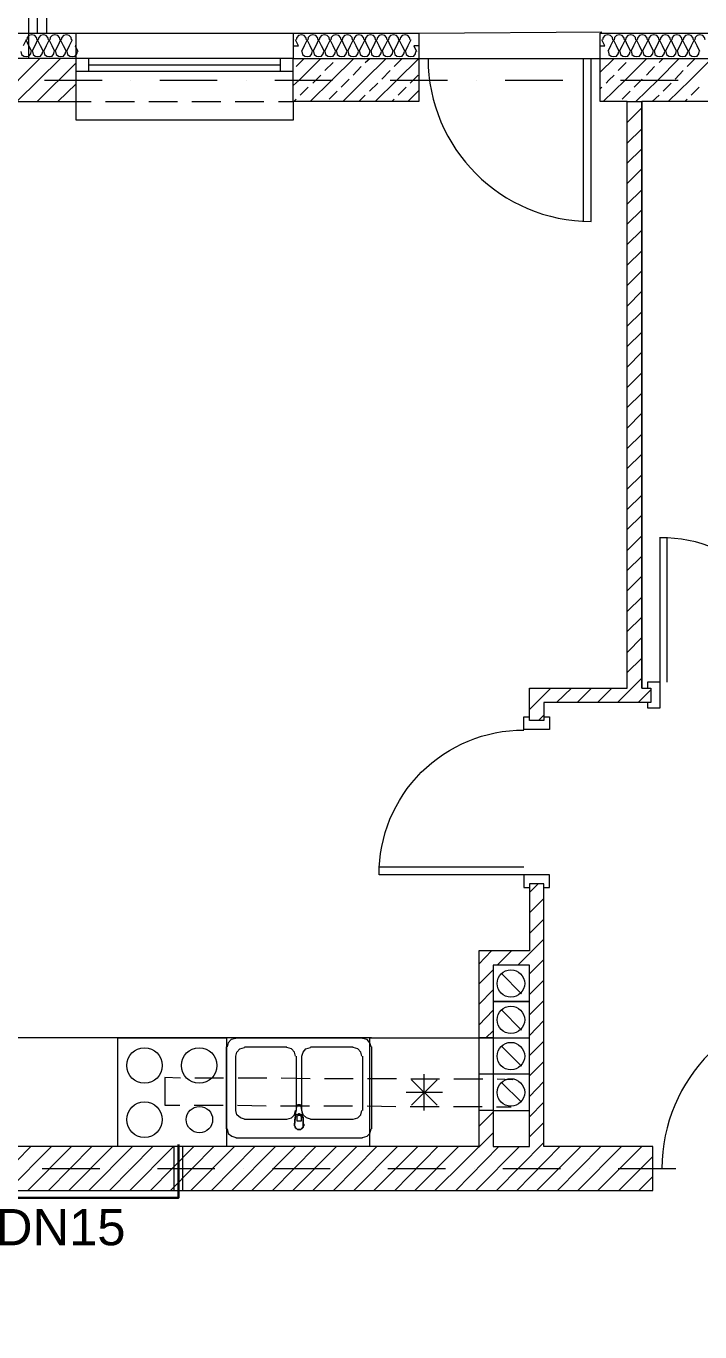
# Model space of a CAD drawing. Header units: millimetres. Extents: x 440 to 72591, y -28954 to 25941.
# Drawn here: x 13177 to 16891, y -17130 to -9935 of the extents above; entities that cross this region are included whole.
import ezdxf

# ---------------------------------------------------------------- set-up
doc = ezdxf.new("R2010")
doc.units = ezdxf.units.MM
for name, color, linetype in [('opisy', 7, 'Continuous'), ('podkład', 7, 'Continuous'), ('rury', 2, 'Continuous')]:
    doc.layers.add(name, color=color, linetype=linetype)
doc.layers.add('przeciski', color=7, linetype='Continuous', lineweight=9)
doc.styles.get("Standard").update_dxf_attribs({"font": 'arial.ttf'})

msp = doc.modelspace()

# ---------------------------------------------------------------- linework, layer by layer
at = {"layer": 'podkład', "color": 7, "lineweight": 5, "transparency": 33554572}
for points in [[(13192.5, -10112.8), (13192.5, -8773.1), (18490.9, -8773.1), (18490.9, -10112.8)], [(13240.1, -9973.1), (13240.1, -8823.9), (18440.1, -8823.9), (18440.1, -9973.1)], [(13290.9, -9973.1), (13290.9, -8871.5), (18389.3, -8871.5), (18389.3, -9973.1)], [(6503.6, -9973.1), (15341.7, -9973.1), (15341.7, -10112.8), (16341.7, -10112.8), (16341.7, -9973.1), (20589.3, -9973.1), (20589.3, -10112.8), (21789.3, -10112.8), (21789.3, -9973.1), (25179.8, -9973.1), (25179.8, -10112.8), (26179.8, -10112.8), (26179.8, -9973.1), (27249.7, -9973.1), (27249.7, -18290.6)], [(14649.7, -9973.1), (14649.7, -10112.8), (13452.8, -10112.8), (13452.8, -9973.1)], [(15341.7, -9973.1), (16351.2, -9966.7)], [(13522.7, -10182.6), (13522.7, -10112.8)], [(14579.8, -10182.6), (14579.8, -10112.8)], [(16249.7, -11011.2), (16249.7, -10112.8)], [(13452.8, -10182.6), (14649.7, -10182.6)], [(13522.7, -10147.7), (14579.8, -10147.7)], [(14649.7, -10350.9), (14649.7, -10452.5), (13452.8, -10452.5), (13452.8, -10350.9)], [(16671.9, -13550.9), (16671.9, -12750.9)], [(16710, -13550.9), (16710, -12754)], [(16602, -13662), (16602, -13690.6), (16671.9, -13690.6), (16671.9, -13550.9), (16602, -13550.9), (16602, -13582.6)], [(16030.6, -13741.3), (16062.4, -13741.3), (16062.4, -13811.2), (15919.5, -13811.2), (15919.5, -13741.3), (15951.2, -13741.3)], [(15919.5, -14569.9), (15122.7, -14569.9)], [(16030.6, -14681), (16062.4, -14681), (16062.4, -14611.2), (15919.5, -14611.2), (15919.5, -14681), (15951.2, -14681)], [(15795.7, -15154), (15906.8, -15268.3)], [(15795.7, -15354), (15906.8, -15468.3)], [(15081.4, -15509.6), (12710, -15509.6)], [(14332.2, -15512.8), (14306.8, -15519.1), (14290.9, -15538.2), (14284.6, -15560.4)], [(14332.2, -15509.6), (15030.6, -15509.6)], [(14332.2, -15509.6), (14332.2, -15509.6)], [(15078.2, -15560.4), (15071.9, -15538.2), (15056, -15519.1), (15030.6, -15512.8)], [(14281.4, -16011.2), (14281.4, -15560.4)], [(14379.8, -15957.2), (14357.6, -15950.9), (14338.5, -15935), (14332.2, -15909.6), (14332.2, -15611.2), (14338.5, -15589), (14354.4, -15569.9), (14379.8, -15563.6)], [(14379.8, -15560.4), (14614.7, -15560.4)], [(14379.8, -15560.4), (14379.8, -15560.4)], [(14662.4, -15611.2), (14656, -15589), (14640.1, -15569.9), (14614.7, -15563.6)], [(14665.5, -15611.2), (14665.5, -15909.6)], [(14744.9, -15957.2), (14722.7, -15950.9), (14703.6, -15935), (14697.3, -15909.6), (14697.3, -15611.2), (14703.6, -15589), (14719.5, -15569.9), (14744.9, -15563.6)], [(14744.9, -15560.4), (14979.8, -15560.4)], [(14744.9, -15560.4), (14744.9, -15560.4)], [(15027.4, -15611.2), (15021.1, -15589), (15005.2, -15569.9), (14979.8, -15563.6)], [(15030.6, -15611.2), (15030.6, -15909.6)], [(15081.4, -15560.4), (15081.4, -16011.2)], [(15795.7, -15554), (15906.8, -15665.2)], [(15443.3, -15881), (15300.4, -15741.3)], [(15443.3, -15741.3), (15300.4, -15881)], [(15370.3, -15909.6), (15370.3, -15709.6)], [(15951.2, -15709.6), (15751.2, -15709.6), (15671.9, -15709.6)], [(15795.7, -15754), (15906.8, -15865.2)], [(15471.9, -15811.2), (15271.9, -15811.2)], [(14662.4, -15938.2), (14668.7, -15887.4), (14671.9, -15884.2), (14671.9, -15881), (14675.1, -15881), (14675.1, -15877.9), (14678.2, -15877.9), (14681.4, -15877.9), (14684.6, -15877.9), (14687.8, -15877.9), (14687.8, -15881), (14690.9, -15881), (14690.9, -15884.2), (14690.9, -15887.4), (14700.4, -15938.2)], [(14614.7, -15960.4), (14379.8, -15960.4)], [(14614.7, -15957.2), (14640.1, -15950.9), (14656, -15935), (14662.4, -15909.6)], [(14656, -15992.1), (14656, -15989), (14659.2, -15947.7), (14662.4, -15944.5), (14662.4, -15941.3), (14662.4, -15938.2), (14665.5, -15935), (14668.7, -15935), (14665.5, -15935), (14662.4, -15938.2), (14662.4, -15941.3), (14662.4, -15944.5), (14659.2, -15950.9), (14656, -15989), (14656, -15995.3), (14659.2, -15998.5), (14659.2, -16001.7), (14662.4, -16004.8), (14665.5, -16008), (14668.7, -16011.2), (14671.9, -16014.4), (14678.2, -16014.4), (14681.4, -16014.4), (14684.6, -16014.4), (14690.9, -16014.4), (14694.1, -16011.2), (14697.3, -16008), (14700.4, -16004.8), (14703.6, -16001.7), (14703.6, -15998.5), (14703.6, -15995.3), (14703.6, -15989), (14703.6, -15950.9), (14700.4, -15944.5), (14700.4, -15941.3), (14697.3, -15938.2), (14697.3, -15935), (14694.1, -15935), (14690.9, -15931.8), (14687.8, -15931.8), (14684.6, -15928.7), (14678.2, -15928.7), (14675.1, -15931.8), (14671.9, -15931.8), (14668.7, -15935), (14671.9, -15931.8), (14675.1, -15931.8), (14678.2, -15931.8), (14684.6, -15931.8), (14687.8, -15931.8), (14690.9, -15931.8), (14694.1, -15935), (14697.3, -15935), (14697.3, -15938.2), (14700.4, -15941.3), (14700.4, -15944.5), (14703.6, -15947.7), (14703.6, -15989), (14703.6, -15992.1)], [(14668.7, -15966.7), (14694.1, -15966.7)], [(14979.8, -15960.4), (14744.9, -15960.4)], [(14979.8, -15957.2), (15005.2, -15950.9), (15021.1, -15935), (15027.4, -15909.6)], [(15751.2, -15909.6), (15671.9, -15909.6)], [(14284.6, -16011.2), (14290.9, -16036.6), (14310, -16052.5), (14332.2, -16058.8)], [(14703.6, -15982.6), (14706.8, -15985.8), (14706.8, -15992.1), (14706.8, -15995.3), (14703.6, -15998.5), (14703.6, -16004.8), (14700.4, -16008), (14697.3, -16011.2), (14694.1, -16011.2), (14690.9, -16014.4), (14684.6, -16014.4), (14681.4, -16014.4), (14678.2, -16014.4), (14671.9, -16014.4), (14668.7, -16011.2), (14665.5, -16011.2), (14662.4, -16008), (14659.2, -16004.8), (14659.2, -15998.5), (14656, -15995.3), (14656, -15992.1), (14656, -15985.8), (14659.2, -15982.6)], [(14656, -15989), (14656, -15989)], [(14703.6, -15989), (14703.6, -15989)], [(15030.6, -16058.8), (15056, -16052.5), (15071.9, -16036.6), (15078.2, -16011.2)], [(15030.6, -16062), (14332.2, -16062)]]:
    msp.add_lwpolyline(points, dxfattribs=at)
at = {"layer": 'podkład', "color": 8, "lineweight": 5, "true_color": 0x808080, "transparency": 33554572}
for points in [[(13237, -10011.2), (13233.8, -9998.5), (13224.3, -9985.8), (13208.4, -9982.6), (13192.5, -9985.8), (13183, -9998.5), (13179.8, -10011.2)], [(13300.4, -10011.2), (13297.3, -9998.5), (13287.8, -9985.8), (13271.9, -9982.6), (13256, -9985.8), (13246.5, -9998.5), (13243.3, -10011.2)], [(13363.9, -10011.2), (13360.8, -9998.5), (13351.2, -9985.8), (13335.4, -9982.6), (13319.5, -9985.8), (13310, -9998.5), (13306.8, -10011.2)], [(13427.4, -10011.2), (13424.3, -9998.5), (13414.7, -9985.8), (13398.9, -9982.6), (13383, -9985.8), (13373.5, -9998.5), (13370.3, -10011.2)], [(14722.7, -10011.2), (14719.5, -9998.5), (14710, -9985.8), (14694.1, -9982.6), (14678.2, -9985.8), (14668.7, -9998.5), (14665.5, -10011.2)], [(14786.2, -10011.2), (14783, -9998.5), (14773.5, -9985.8), (14757.6, -9982.6), (14741.7, -9985.8), (14732.2, -9998.5), (14729, -10011.2)], [(14849.7, -10011.2), (14846.5, -9998.5), (14837, -9985.8), (14821.1, -9982.6), (14805.2, -9985.8), (14795.7, -9998.5), (14792.5, -10011.2)], [(14913.1, -10011.2), (14910, -9998.5), (14900.4, -9985.8), (14884.6, -9982.6), (14868.7, -9985.8), (14859.2, -9998.5), (14856, -10011.2)], [(14976.6, -10011.2), (14973.5, -9998.5), (14963.9, -9985.8), (14948.1, -9982.6), (14932.2, -9985.8), (14922.7, -9998.5), (14919.5, -10011.2)], [(15040.1, -10011.2), (15037, -9998.5), (15027.4, -9985.8), (15011.6, -9982.6), (14995.7, -9985.8), (14986.2, -9998.5), (14983, -10011.2)], [(15103.6, -10011.2), (15100.4, -9998.5), (15090.9, -9985.8), (15075.1, -9982.6), (15059.2, -9985.8), (15049.7, -9998.5), (15046.5, -10011.2)], [(15167.1, -10011.2), (15163.9, -9998.5), (15154.4, -9985.8), (15138.5, -9982.6), (15122.7, -9985.8), (15113.1, -9998.5), (15110, -10011.2)], [(15230.6, -10011.2), (15227.4, -9998.5), (15217.9, -9985.8), (15202, -9982.6), (15186.2, -9985.8), (15176.6, -9998.5), (15173.5, -10011.2)], [(15294.1, -10011.2), (15290.9, -9998.5), (15281.4, -9985.8), (15265.5, -9982.6), (15249.7, -9985.8), (15240.1, -9998.5), (15237, -10011.2)], [(16411.6, -10011.2), (16408.4, -9998.5), (16398.9, -9985.8), (16383, -9982.6), (16367.1, -9985.8), (16357.6, -9998.5), (16354.4, -10011.2)], [(16475.1, -10011.2), (16471.9, -9998.5), (16462.4, -9985.8), (16446.5, -9982.6), (16430.6, -9985.8), (16421.1, -9998.5), (16417.9, -10011.2)], [(16538.5, -10011.2), (16535.4, -9998.5), (16525.8, -9985.8), (16510, -9982.6), (16494.1, -9985.8), (16484.6, -9998.5), (16481.4, -10011.2)], [(16602, -10011.2), (16598.9, -9998.5), (16589.3, -9985.8), (16573.5, -9982.6), (16557.6, -9985.8), (16548.1, -9998.5), (16544.9, -10011.2)], [(16665.5, -10011.2), (16662.4, -9998.5), (16652.8, -9985.8), (16637, -9982.6), (16621.1, -9985.8), (16611.6, -9998.5), (16608.4, -10011.2)], [(16729, -10011.2), (16725.8, -9998.5), (16716.3, -9985.8), (16700.4, -9982.6), (16684.6, -9985.8), (16675.1, -9998.5), (16671.9, -10011.2)], [(16792.5, -10011.2), (16789.3, -9998.5), (16779.8, -9985.8), (16763.9, -9982.6), (16748.1, -9985.8), (16738.5, -9998.5), (16735.4, -10011.2)], [(16856, -10011.2), (16852.8, -9998.5), (16843.3, -9985.8), (16827.4, -9982.6), (16811.6, -9985.8), (16802, -9998.5), (16798.9, -10011.2)], [(16919.5, -10011.2), (16916.3, -9998.5), (16906.8, -9985.8), (16890.9, -9982.6), (16875.1, -9985.8), (16865.5, -9998.5), (16862.4, -10011.2)], [(13430.6, -10011.2), (13414.7, -10042.9), (13398.9, -10074.7), (13383, -10042.9), (13367.1, -10011.2), (13351.2, -10042.9), (13335.4, -10074.7), (13319.5, -10042.9), (13303.6, -10011.2), (13287.8, -10042.9), (13271.9, -10074.7), (13256, -10042.9), (13240.1, -10011.2), (13224.3, -10042.9), (13208.4, -10074.7), (13192.5, -10042.9), (13176.6, -10011.2), (13160.8, -10042.9)], [(13452.8, -10042.9), (13446.5, -10042.9), (13462.4, -10074.7)], [(14649.7, -10042.9), (14678.2, -10042.9), (14662.4, -10011.2)], [(15297.3, -10011.2), (15281.4, -10042.9), (15265.5, -10074.7), (15249.7, -10042.9), (15233.8, -10011.2), (15217.9, -10042.9), (15202, -10074.7), (15186.2, -10042.9), (15170.3, -10011.2), (15154.4, -10042.9), (15138.5, -10074.7), (15122.7, -10042.9), (15106.8, -10011.2), (15090.9, -10042.9), (15075.1, -10074.7), (15059.2, -10042.9), (15043.3, -10011.2), (15027.4, -10042.9), (15011.6, -10074.7), (14995.7, -10042.9), (14979.8, -10011.2), (14963.9, -10042.9), (14948.1, -10074.7), (14932.2, -10042.9), (14916.3, -10011.2), (14900.4, -10042.9), (14884.6, -10074.7), (14868.7, -10042.9), (14852.8, -10011.2), (14837, -10042.9), (14821.1, -10074.7), (14805.2, -10042.9), (14789.3, -10011.2), (14773.5, -10042.9), (14757.6, -10074.7), (14741.7, -10042.9), (14725.8, -10011.2), (14710, -10042.9), (14694.1, -10074.7)], [(15341.7, -10042.9), (15313.1, -10042.9), (15329, -10074.7)], [(16341.7, -10042.9), (16367.1, -10042.9), (16351.2, -10011.2)], [(16890.9, -10074.7), (16875.1, -10042.9), (16859.2, -10011.2), (16843.3, -10042.9), (16827.4, -10074.7), (16811.6, -10042.9), (16795.7, -10011.2), (16779.8, -10042.9), (16763.9, -10074.7), (16748.1, -10042.9), (16732.2, -10011.2), (16716.3, -10042.9), (16700.4, -10074.7), (16684.6, -10042.9), (16668.7, -10011.2), (16652.8, -10042.9), (16637, -10074.7), (16621.1, -10042.9), (16605.2, -10011.2), (16589.3, -10042.9), (16573.5, -10074.7), (16557.6, -10042.9), (16541.7, -10011.2), (16525.8, -10042.9), (16510, -10074.7), (16494.1, -10042.9), (16478.2, -10011.2), (16462.4, -10042.9), (16446.5, -10074.7), (16430.6, -10042.9), (16414.7, -10011.2), (16398.9, -10042.9), (16383, -10074.7)], [(13014.7, -10350.9), (13252.8, -10112.8)], [(13125.8, -10350.9), (13367.1, -10112.8)], [(13148.1, -10074.7), (13151.2, -10090.6), (13163.9, -10100.1), (13176.6, -10103.3), (13192.5, -10100.1), (13202, -10087.4), (13205.2, -10074.7)], [(13211.6, -10074.7), (13214.7, -10090.6), (13227.4, -10100.1), (13240.1, -10103.3), (13256, -10100.1), (13265.5, -10087.4), (13268.7, -10074.7)], [(13237, -10350.9), (13452.8, -10138.2)], [(13275.1, -10074.7), (13278.2, -10090.6), (13290.9, -10100.1), (13303.6, -10103.3), (13319.5, -10100.1), (13329, -10087.4), (13332.2, -10074.7)], [(13338.5, -10074.7), (13341.7, -10090.6), (13354.4, -10100.1), (13367.1, -10103.3), (13383, -10100.1), (13392.5, -10087.4), (13395.7, -10074.7)], [(13402, -10074.7), (13405.2, -10090.6), (13417.9, -10100.1), (13430.6, -10103.3), (13446.5, -10100.1), (13456, -10087.4), (13459.2, -10074.7)], [(14649.7, -10262), (14681.4, -10233.4), (14802, -10112.8)], [(14665.5, -10157.2), (14710, -10112.8)], [(14697.3, -10074.7), (14700.4, -10090.6), (14713.1, -10100.1), (14725.8, -10103.3), (14741.7, -10100.1), (14751.2, -10087.4), (14754.4, -10074.7)], [(14741.7, -10350.9), (14862.4, -10233.4), (14983, -10112.8)], [(14760.8, -10074.7), (14763.9, -10090.6), (14776.6, -10100.1), (14789.3, -10103.3), (14805.2, -10100.1), (14814.7, -10087.4), (14817.9, -10074.7)], [(14824.3, -10074.7), (14827.4, -10090.6), (14840.1, -10100.1), (14852.8, -10103.3), (14868.7, -10100.1), (14878.2, -10087.4), (14881.4, -10074.7)], [(14824.3, -10179.4), (14868.7, -10135)], [(14887.7, -10074.7), (14890.9, -10090.6), (14903.6, -10100.1), (14916.3, -10103.3), (14932.2, -10100.1), (14941.7, -10087.4), (14944.9, -10074.7)], [(14890.9, -10112.8), (14890.9, -10112.8)], [(14922.7, -10350.9), (15040.1, -10233.4), (15160.8, -10112.8)], [(14951.2, -10074.7), (14954.4, -10090.6), (14967.1, -10100.1), (14979.8, -10103.3), (14995.7, -10100.1), (15005.2, -10087.4), (15008.4, -10074.7)], [(15014.7, -10074.7), (15017.9, -10090.6), (15030.6, -10100.1), (15043.3, -10103.3), (15059.2, -10100.1), (15068.7, -10087.4), (15071.9, -10074.7)], [(15046.5, -10135), (15071.9, -10112.8)], [(15078.2, -10074.7), (15081.4, -10090.6), (15094.1, -10100.1), (15106.8, -10103.3), (15122.7, -10100.1), (15132.2, -10087.4), (15135.4, -10074.7)], [(15100.4, -10350.9), (15221.1, -10233.4), (15341.7, -10112.8)], [(15141.7, -10074.7), (15144.9, -10090.6), (15157.6, -10100.1), (15170.3, -10103.3), (15186.2, -10100.1), (15195.7, -10087.4), (15198.9, -10074.7)], [(15205.2, -10074.7), (15208.4, -10090.6), (15221.1, -10100.1), (15233.8, -10103.3), (15249.7, -10100.1), (15259.2, -10087.4), (15262.4, -10074.7)], [(15205.2, -10157.2), (15249.7, -10112.8)], [(15268.7, -10074.7), (15271.9, -10090.6), (15284.6, -10100.1), (15297.3, -10103.3), (15313.1, -10100.1), (15322.7, -10087.4), (15325.8, -10074.7)], [(16341.7, -10189), (16417.9, -10112.8)], [(16357.6, -10350.9), (16478.2, -10233.4), (16598.9, -10112.8)], [(16386.2, -10074.7), (16389.3, -10090.6), (16402, -10100.1), (16414.7, -10103.3), (16430.6, -10100.1), (16440.1, -10087.4), (16443.3, -10074.7)], [(16440.1, -10179.4), (16484.6, -10135)], [(16449.7, -10074.7), (16452.8, -10090.6), (16465.5, -10100.1), (16478.2, -10103.3), (16494.1, -10100.1), (16503.6, -10087.4), (16506.8, -10074.7)], [(16506.8, -10112.8), (16506.8, -10112.8)], [(16513.1, -10074.7), (16516.3, -10090.6), (16529, -10100.1), (16541.7, -10103.3), (16557.6, -10100.1), (16567.1, -10087.4), (16570.3, -10074.7)], [(16538.5, -10350.9), (16659.2, -10233.4), (16776.6, -10112.8)], [(16576.6, -10074.7), (16579.8, -10090.6), (16592.5, -10100.1), (16605.2, -10103.3), (16621.1, -10100.1), (16630.6, -10087.4), (16633.8, -10074.7)], [(16640.1, -10074.7), (16643.3, -10090.6), (16656, -10100.1), (16668.7, -10103.3), (16684.6, -10100.1), (16694.1, -10087.4), (16697.3, -10074.7)], [(16665.5, -10135), (16687.8, -10112.8)], [(16703.6, -10074.7), (16706.8, -10090.6), (16719.5, -10100.1), (16732.2, -10103.3), (16748.1, -10100.1), (16757.6, -10087.4), (16760.8, -10074.7)], [(16716.3, -10350.9), (16837, -10233.4), (16957.6, -10112.8)], [(16767.1, -10074.7), (16770.3, -10090.6), (16783, -10100.1), (16795.7, -10103.3), (16811.6, -10100.1), (16821.1, -10087.4), (16824.3, -10074.7)], [(16821.1, -10157.2), (16865.5, -10112.8)], [(16830.6, -10074.7), (16833.8, -10090.6), (16846.5, -10100.1), (16859.2, -10103.3), (16875.1, -10100.1), (16884.6, -10087.4), (16887.7, -10074.7)], [(14757.6, -10249.3), (14773.5, -10233.4), (14802, -10204.8)], [(14979.8, -10204.8), (15024.3, -10157.2)], [(15138.5, -10227.1), (15183, -10179.4)], [(15294.1, -10249.3), (15310, -10233.4), (15338.5, -10204.8)], [(16373.5, -10249.3), (16389.3, -10233.4), (16417.9, -10204.8)], [(16595.7, -10204.8), (16640.1, -10157.2)], [(16754.4, -10227.1), (16798.9, -10179.4)], [(13351.2, -10350.9), (13452.8, -10252.5)], [(14687.8, -10316), (14732.2, -10271.5)], [(14913.1, -10271.5), (14951.2, -10233.4), (14957.6, -10227.1)], [(15068.7, -10293.7), (15116.3, -10249.3)], [(15227.4, -10316), (15271.9, -10271.5)], [(16341.7, -10281), (16351.2, -10271.5)], [(16529, -10271.5), (16567.1, -10233.4), (16573.5, -10227.1)], [(16687.8, -10293.7), (16732.2, -10249.3)], [(16843.3, -10316), (16887.7, -10271.5)], [(14652.8, -10350.9), (14665.5, -10338.2)], [(14846.5, -10338.2), (14890.9, -10293.7)], [(15011.6, -10350.9), (15046.5, -10316)], [(15192.5, -10350.9), (15205.2, -10338.2)], [(15281.4, -10350.9), (15341.7, -10290.6)], [(16462.4, -10338.2), (16506.8, -10293.7)], [(16490.9, -10354), (16494.1, -10350.9)], [(16490.9, -10350.9), (16570.3, -10350.9)], [(16627.4, -10350.9), (16665.5, -10316)], [(16808.4, -10350.9), (16821.1, -10338.2)], [(16490.9, -10465.2), (16570.3, -10385.8)], [(16490.9, -10579.4), (16570.3, -10500.1)], [(16490.9, -10690.6), (16570.3, -10611.2)], [(16490.9, -10801.7), (16570.3, -10722.3)], [(16490.9, -10916), (16570.3, -10836.6)], [(16490.9, -11027.1), (16570.3, -10947.7)], [(16490.9, -11138.2), (16570.3, -11058.8)], [(16490.9, -11252.5), (16570.3, -11173.1)], [(16490.9, -11363.6), (16570.3, -11284.2)], [(16490.9, -11477.9), (16570.3, -11395.3)], [(16490.9, -11589), (16570.3, -11509.6)], [(16490.9, -11700.1), (16570.3, -11620.7)], [(16490.9, -11814.4), (16570.3, -11731.8)], [(16490.9, -11925.5), (16570.3, -11846.1)], [(16490.9, -12036.6), (16570.3, -11957.2)], [(16490.9, -12150.9), (16570.3, -12068.3)], [(16490.9, -12262), (16570.3, -12182.6)], [(16490.9, -12373.1), (16570.3, -12293.7)], [(16490.9, -12487.4), (16570.3, -12408)], [(16490.9, -12598.5), (16570.3, -12519.1)], [(16490.9, -12709.6), (16570.3, -12630.2)], [(16490.9, -12823.9), (16570.3, -12744.5)], [(16490.9, -12935), (16570.3, -12855.6)], [(16490.9, -13046.1), (16570.3, -12966.7)], [(16490.9, -13160.4), (16570.3, -13081)], [(16490.9, -13271.5), (16570.3, -13192.1)], [(16490.9, -13385.8), (16570.3, -13303.3)], [(16490.9, -13496.9), (16570.3, -13417.5)], [(15951.2, -13589), (15957.6, -13582.6)], [(15951.2, -13700.1), (16068.7, -13582.6)], [(16100.4, -13662), (16183, -13582.6)], [(16214.7, -13662), (16294.1, -13582.6)], [(16325.8, -13662), (16405.2, -13582.6)], [(16437, -13662), (16570.3, -13528.7)], [(16551.2, -13662), (16621.1, -13592.1)], [(16002, -13760.4), (16030.6, -13731.8)], [(15951.2, -14709.6), (15998.9, -14662)], [(15951.2, -14820.7), (16030.6, -14741.3)], [(15951.2, -14935), (16030.6, -14855.6)], [(15671.9, -15103.3), (15741.7, -15030.2)], [(15773.5, -15109.6), (15852.8, -15030.2)], [(15887.8, -15109.6), (16030.6, -14966.7)], [(15951.2, -15157.2), (16030.6, -15077.9)], [(15671.9, -15214.4), (15751.2, -15135)], [(15671.9, -15325.5), (15751.2, -15246.1)], [(15951.2, -15271.5), (16030.6, -15192.1)], [(15951.2, -15382.6), (16030.6, -15303.3)], [(15671.9, -15439.8), (15751.2, -15357.2)], [(15951.2, -15496.9), (16030.6, -15414.4)], [(15710, -15509.6), (15751.2, -15471.5)], [(15951.2, -15608), (16030.6, -15528.7)], [(15951.2, -15719.1), (16030.6, -15639.8)], [(15951.2, -15833.4), (16030.6, -15750.9)], [(15951.2, -15944.5), (16030.6, -15865.2)], [(15671.9, -15998.5), (15751.2, -15919.1)], [(15430.6, -16350.9), (15751.2, -16033.4)], [(15951.2, -16055.6), (16030.6, -15976.3)], [(12963.9, -16350.9), (13202, -16109.6)], [(13075.1, -16350.9), (13316.3, -16109.6)], [(13186.2, -16350.9), (13427.4, -16109.6)], [(13300.4, -16350.9), (13538.5, -16109.6)], [(13411.6, -16350.9), (13652.8, -16109.6)], [(13522.7, -16350.9), (13763.9, -16109.6)], [(13637, -16350.9), (13875.1, -16109.6)], [(13748.1, -16350.9), (13989.3, -16109.6)], [(13862.4, -16350.9), (14100.5, -16109.6)], [(13973.5, -16350.9), (14211.6, -16109.6)], [(14084.6, -16350.9), (14325.8, -16109.6)], [(14198.9, -16350.9), (14437, -16109.6)], [(14310, -16350.9), (14551.2, -16109.6)], [(14421.1, -16350.9), (14662.4, -16109.6)], [(14535.4, -16350.9), (14773.5, -16109.6)], [(14646.5, -16350.9), (14887.7, -16109.6)], [(14757.6, -16350.9), (14998.9, -16109.6)], [(14871.9, -16350.9), (15110, -16109.6)], [(14983, -16350.9), (15224.3, -16109.6)], [(15094.1, -16350.9), (15335.4, -16109.6)], [(15208.4, -16350.9), (15446.5, -16109.6)], [(15319.5, -16350.9), (15560.8, -16109.6)], [(15544.9, -16350.9), (15783, -16109.6)], [(15656, -16350.9), (15897.3, -16109.6)], [(15770.3, -16350.9), (16030.6, -16087.4)], [(15881.4, -16350.9), (16119.5, -16109.6)], [(15992.5, -16350.9), (16233.8, -16109.6)], [(16106.8, -16350.9), (16344.9, -16109.6)], [(16217.9, -16350.9), (16459.2, -16109.6)], [(16329, -16350.9), (16570.3, -16109.6)], [(16443.3, -16350.9), (16630.6, -16163.6)], [(16554.4, -16350.9), (16630.6, -16274.7)]]:
    msp.add_lwpolyline(points, dxfattribs=at)
at = {"layer": 'podkład', "color": 1, "lineweight": 5, "transparency": 33554572}
for points in [[(12710, -10350.9), (13452.8, -10350.9), (13452.8, -10112.8), (11090.9, -10112.8)], [(16490.9, -13582.6), (16490.9, -10350.9)], [(16570.3, -13582.6), (16570.3, -10350.9)], [(12551.2, -16350.9), (16630.6, -16350.9), (16630.6, -16109.6), (16030.6, -16109.6), (16030.6, -14662), (15951.2, -14662), (15951.2, -15030.2), (15671.9, -15030.2), (15671.9, -16109.6), (12710, -16109.6)], [(15951.2, -15109.6), (15751.2, -15109.6), (15751.2, -16109.6), (15951.2, -16109.6), (15951.2, -15109.6), (15751.2, -15109.6), (15751.2, -15309.6)]]:
    msp.add_lwpolyline(points, dxfattribs=at)
for points in [[(15341.7, -10112.8), (15341.7, -10350.9), (14649.7, -10350.9), (14649.7, -10112.8)], [(16341.7, -10112.8), (17030.6, -10112.8), (17030.6, -10350.9), (16570.3, -10350.9), (16570.3, -13582.6), (16621.1, -13582.6), (16621.1, -13662), (16030.6, -13662), (16030.6, -13760.4), (15951.2, -13760.4), (15951.2, -13582.6), (16490.9, -13582.6), (16490.9, -10350.9), (16341.7, -10350.9)]]:
    msp.add_lwpolyline(points, close=True, dxfattribs=at)
at = {"layer": 'podkład', "color": 7, "lineweight": 5, "transparency": 33554572}
for points in [[(15392.5, -10112.8, 0.413426), (16290.9, -11011.2), (16290.9, -10112.8)], [(15919.5, -14611.2), (15122.7, -14611.2, -0.416376), (15919.5, -13814.4)], [(17579.8, -16230.2), (17579.8, -15331.8, 0.413428), (16681.4, -16230.2)]]:
    msp.add_lwpolyline(points, format="xyb", dxfattribs=at)
at = {"layer": 'podkład', "color": 6, "lineweight": 5, "transparency": 33554572}
for points in [[(13278.2, -10233.4), (13595.7, -10233.4)], [(13754.4, -10233.4), (13754.4, -10233.4)], [(13913.1, -10233.4), (14230.6, -10233.4)], [(14389.3, -10233.4), (14389.3, -10233.4)], [(14548.1, -10233.4), (14865.5, -10233.4)], [(15024.3, -10233.4), (15024.3, -10233.4)], [(15183, -10233.4), (15500.4, -10233.4)], [(15659.2, -10233.4), (15659.2, -10233.4)], [(15817.9, -10233.4), (16135.4, -10233.4)], [(16294.1, -10233.4), (16294.1, -10233.4)], [(16452.8, -10233.4), (16770.3, -10233.4)], [(13265.5, -16230.2), (13583, -16230.2)], [(13741.7, -16230.2), (13741.7, -16230.2)], [(13900.4, -16230.2), (14217.9, -16230.2)], [(14376.6, -16230.2), (14376.6, -16230.2)], [(14535.4, -16230.2), (14852.8, -16230.2)], [(15011.6, -16230.2), (15011.6, -16230.2)], [(15170.3, -16230.2), (15487.7, -16230.2)], [(15646.5, -16230.2), (15646.5, -16230.2)], [(15805.2, -16230.2), (16122.7, -16230.2)], [(16281.4, -16230.2), (16281.4, -16230.2)], [(16440.1, -16230.2), (16757.6, -16230.2)]]:
    msp.add_lwpolyline(points, dxfattribs=at)
at = {"layer": 'podkład', "lineweight": 5, "transparency": 33554572}
for points in [[(13452.8, -10350.9), (13535.4, -10350.9)], [(13614.7, -10350.9), (13773.5, -10350.9)], [(13852.8, -10350.9), (14011.6, -10350.9)], [(14090.9, -10350.9), (14249.7, -10350.9)], [(14329, -10350.9), (14487.8, -10350.9)], [(14567.1, -10350.9), (14649.7, -10350.9)], [(14027.4, -15731.8), (13941.7, -15728.7), (13941.7, -15881), (14024.3, -15881)], [(14265.5, -15731.8), (14106.8, -15731.8)], [(14503.6, -15731.8), (14344.9, -15731.8)], [(14741.7, -15735), (14583, -15731.8)], [(14979.8, -15735), (14821.1, -15735)], [(15217.9, -15735), (15059.2, -15735)], [(15456, -15738.2), (15297.3, -15738.2)], [(15694.1, -15738.2), (15535.4, -15738.2)], [(15859.2, -15741.3), (15773.5, -15738.2)], [(14103.6, -15881), (14262.4, -15881)], [(14341.7, -15881), (14500.4, -15884.2)], [(14579.8, -15884.2), (14738.5, -15884.2)], [(14817.9, -15884.2), (14976.6, -15884.2)], [(15056, -15884.2), (15214.7, -15887.4)], [(15294.1, -15887.4), (15452.8, -15887.4)], [(15532.2, -15887.4), (15690.9, -15887.4)], [(15770.3, -15890.6), (15849.7, -15890.6)]]:
    msp.add_lwpolyline(points, dxfattribs=at)
at = {"layer": 'podkład', "color": 7, "lineweight": 5, "transparency": 33554572}
for points in [[(15751.2, -15309.6), (15951.2, -15309.6), (15951.2, -15109.6), (15751.2, -15109.6)], [(15671.9, -15509.6), (15751.2, -15509.6), (15951.2, -15509.6), (15951.2, -15309.6), (15751.2, -15309.6), (15751.2, -15509.6)], [(14281.4, -15509.6), (14281.4, -16109.6), (13681.4, -16109.6), (13681.4, -15509.6)], [(15071.9, -16109.6), (15071.9, -15509.6), (15671.9, -15509.6), (15671.9, -16109.6)], [(15751.2, -15909.6), (15951.2, -15909.6), (15951.2, -15709.6), (15751.2, -15709.6)], [(14694.1, -15966.7), (14694.1, -15950.9), (14694.1, -15947.7), (14694.1, -15944.5), (14690.9, -15941.3), (14687.8, -15938.2), (14684.6, -15938.2), (14681.4, -15938.2), (14678.2, -15938.2), (14675.1, -15938.2), (14671.9, -15941.3), (14668.7, -15944.5), (14668.7, -15947.7), (14668.7, -15950.9), (14668.7, -15966.7)]]:
    msp.add_lwpolyline(points, close=True, dxfattribs=at)
for centre, radius in [((15849.4, -15210.6), 75.6), ((15849.4, -15410.6), 75.6), ((15849.4, -15610.6), 75.6), ((13829.3, -15662.4), 98), ((14130.9, -15662.4), 98), ((15849.4, -15810.6), 75.6), ((13829.3, -15960.8), 98), ((14132, -15960.6), 72.8)]:
    msp.add_circle(centre, radius, dxfattribs=at)
msp.add_arc((16674.8, -13547.9), 793.9, 359.78862, 90.21138, dxfattribs=at)
at = {"layer": 'przeciski', "lineweight": 9}
for points in [[(13992.6, -16350.9), (13992.6, -16109.6)], [(14040.4, -16350.9), (14040.4, -16109.6)]]:
    msp.add_lwpolyline(points, dxfattribs=at)
at = {"layer": 'rury', "lineweight": 30}
msp.add_lwpolyline([(12329.4, -16365.2), (12329.4, -16535), (12664.5, -16535), (12664.5, -16391.2), (14016.8, -16391.2), (14016.8, -16097.7)], dxfattribs=at)

# ---------------------------------------------------------------- texts
at = {"layer": 'opisy', "insert": (13010.3, -16453), "char_height": 200, "attachment_point": 1}
msp.add_mtext_dynamic_manual_height_columns('DN15', width=331.49, gutter_width=11.6, heights=[0], dxfattribs=at)

doc.saveas('drawing.dxf')
